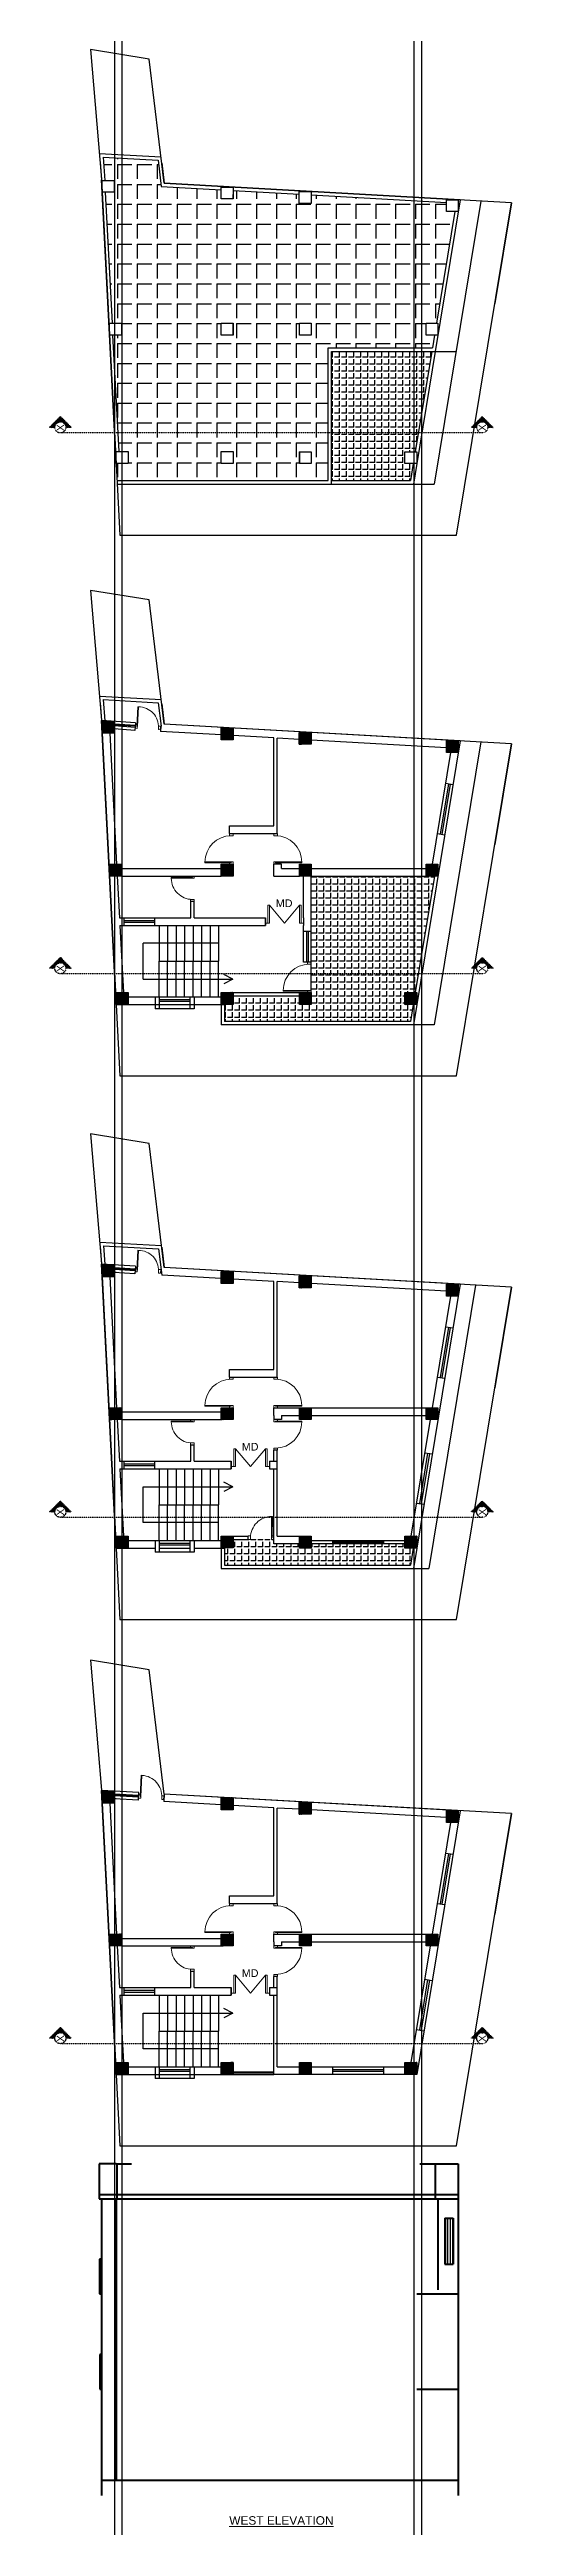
# Model space of a CAD drawing. Header units: inches. Extents: x -14619 to 1971361, y -855114 to -978.
# Drawn here: x 13186 to 13729, y -9434 to -6521 of the extents above; entities that cross this region are included whole.
import ezdxf
from ezdxf.enums import TextEntityAlignment as Align

# ---------------------------------------------------------------- set-up
doc = ezdxf.new("R2010")
doc.units = ezdxf.units.IN
doc.header["$LTSCALE"] = 0.5
doc.header["$MEASUREMENT"] = 0
doc.linetypes.add('CENTERX2', pattern=[4, 2.5, -0.5, 0.5, -0.5])
doc.layers.add('A-Sect-Iden', color=111, linetype='CENTERX2')
for name, color, linetype, lineweight in [('ELEVATION', 85, 'Continuous', 9), ('TEXT', 220, 'Continuous', 9), ('Toilet', 7, 'Continuous', 25), ('wall', 20, 'Continuous', 40), ('win door light', 30, 'Continuous', 18), ('window', 6, 'Continuous', 13)]:
    doc.layers.add(name, color=color, linetype=linetype, lineweight=lineweight)
doc.styles.add('arial', font='arial.ttf')
doc.styles.add('HEADING', font='swissel.ttf')
doc.styles.get("Standard").update_dxf_attribs({"font": 'arial.ttf'})
pattern_1 = [(135, (-5191.71776, -37929.55263), (-0.08838834765, -0.08838834765), [])]
pattern_2 = [(135, (-5191.71776, -37290.47694), (-0.08838834765, -0.08838834765), [])]
pattern_3 = [(135, (-5191.71776, -38548.47748), (-0.08838834765, -0.08838834765), [])]

# ---------------------------------------------------------------- blocks, each defined once
blk = doc.blocks.new('door')
at = {"layer": 'window', "ltscale": 0.002}
for p, q in [((-100562.7, -53980.3), (-100562.7, -53949.5)), ((-100561.8, -53949.5), (-100562.7, -53949.5)), ((-100561.8, -53980.3), (-100561.8, -53949.5)), ((-100561.8, -53980.3), (-100562.7, -53980.3))]:
    blk.add_line(p, q, dxfattribs=at)
for points in [[(-100596.1, -53982.5), (-100593.5, -53982.5), (-100593.5, -53978.2), (-100596.1, -53978.2)], [(-100560.1, -53982.5), (-100562.7, -53982.5), (-100562.7, -53978.2), (-100560.1, -53978.2)]]:
    blk.add_lwpolyline(points, close=True, dxfattribs=at)
blk.add_arc((-100562.7, -53980.4), 30.9, 89.9793, 179.9793, dxfattribs=at)

msp = doc.modelspace()

# ---------------------------------------------------------------- hatches: boundary and pattern name
h = msp.add_hatch()
h.set_pattern_fill('ANSI31', color=256, angle=90)
h.set_pattern_definition(pattern_2)
h.paths.add_polyline_path([(13387.6, -7630.3), (13387.6, -7644.3), (13401.6, -7644.3), (13401.6, -7630.3)])
h.paths.add_polyline_path([(13264.3, -7630.3), (13264.3, -7644.3), (13278.3, -7644.3), (13278.3, -7630.3)])
h.paths.add_polyline_path([(13256.4, -7479.4), (13256.4, -7493.4), (13270.4, -7493.4), (13270.4, -7479.4)])
h.paths.add_polyline_path([(13247.7, -7311.3), (13247.7, -7325.3), (13261.7, -7325.3), (13261.7, -7311.3), (13261.7, -7311.3)])
h.paths.add_polyline_path([(13387.6, -7319.2), (13387.6, -7333.2), (13401.6, -7333.2), (13401.6, -7319.2)])
h.paths.add_polyline_path([(13479.5, -7324.4), (13479.5, -7338.4), (13493.5, -7338.4), (13493.5, -7324.4)])
h.paths.add_polyline_path([(13387.6, -7479.4), (13387.6, -7493.4), (13401.6, -7493.4), (13401.6, -7479.4)])
h.paths.add_polyline_path([(13479.6, -7479.4), (13479.6, -7493.4), (13493.6, -7493.4), (13493.6, -7479.4)])
h.paths.add_polyline_path([(13479.6, -7630.4), (13479.6, -7644.4), (13493.6, -7644.4), (13493.6, -7630.4)])
h.paths.add_polyline_path([(13603.7, -7630.4), (13603.7, -7644.4), (13617.7, -7644.4), (13617.7, -7630.4)])
h.paths.add_polyline_path([(13628.6, -7479.4), (13628.6, -7493.4), (13642.6, -7493.4), (13642.6, -7479.4)])
h = msp.add_hatch()
h.set_pattern_fill('ANSI31', color=256, angle=90)
h.set_pattern_definition(pattern_2)
h.paths.add_polyline_path([(13652.5, -7348.1), (13666.5, -7348.1), (13666.5, -7334.1), (13652.5, -7334.1)])
h = msp.add_hatch()
h.set_pattern_fill('ANSI31', color=256, angle=90)
h.set_pattern_definition(pattern_1)
h.paths.add_polyline_path([(13387.6, -8269.4), (13387.6, -8283.4), (13401.6, -8283.4), (13401.6, -8269.4)])
h.paths.add_polyline_path([(13264.3, -8269.4), (13264.3, -8283.4), (13278.3, -8283.4), (13278.3, -8269.4)])
h.paths.add_polyline_path([(13256.4, -8118.5), (13256.4, -8132.5), (13270.4, -8132.5), (13270.4, -8118.5)])
h.paths.add_polyline_path([(13247.7, -7950.4), (13247.7, -7964.4), (13261.7, -7964.4), (13261.7, -7950.4), (13261.7, -7950.4)])
h.paths.add_polyline_path([(13387.6, -7958.3), (13387.6, -7972.3), (13401.6, -7972.3), (13401.6, -7958.3)])
h.paths.add_polyline_path([(13479.5, -7963.5), (13479.5, -7977.5), (13493.5, -7977.5), (13493.5, -7963.5)])
h.paths.add_polyline_path([(13387.6, -8118.5), (13387.6, -8132.5), (13401.6, -8132.5), (13401.6, -8118.5)])
h.paths.add_polyline_path([(13479.6, -8118.5), (13479.6, -8132.5), (13493.6, -8132.5), (13493.6, -8118.5)])
h.paths.add_polyline_path([(13479.6, -8269.5), (13479.6, -8283.5), (13493.6, -8283.5), (13493.6, -8269.5)])
h.paths.add_polyline_path([(13603.7, -8269.5), (13603.7, -8283.5), (13617.7, -8283.5), (13617.7, -8269.5)])
h.paths.add_polyline_path([(13628.6, -8118.5), (13628.6, -8132.5), (13642.6, -8132.5), (13642.6, -8118.5)])
h = msp.add_hatch()
h.set_pattern_fill('ANSI31', color=256, angle=90)
h.set_pattern_definition(pattern_1)
h.paths.add_polyline_path([(13652.5, -7987.2), (13666.5, -7987.2), (13666.5, -7973.2), (13652.5, -7973.2)])
h = msp.add_hatch()
h.set_pattern_fill('ANSI31', color=256, angle=90)
h.set_pattern_definition(pattern_3)
h.paths.add_polyline_path([(13387.6, -8888.3), (13387.6, -8902.3), (13401.6, -8902.3), (13401.6, -8888.3)])
h.paths.add_polyline_path([(13264.3, -8888.3), (13264.3, -8902.3), (13278.3, -8902.3), (13278.3, -8888.3)])
h.paths.add_polyline_path([(13256.4, -8737.4), (13256.4, -8751.4), (13270.4, -8751.4), (13270.4, -8737.4)])
h.paths.add_polyline_path([(13247.7, -8569.3), (13247.7, -8583.3), (13261.7, -8583.3), (13261.7, -8569.3), (13261.7, -8569.3)])
h.paths.add_polyline_path([(13387.6, -8577.2), (13387.6, -8591.2), (13401.6, -8591.2), (13401.6, -8577.2)])
h.paths.add_polyline_path([(13479.5, -8582.4), (13479.5, -8596.4), (13493.5, -8596.4), (13493.5, -8582.4)])
h.paths.add_polyline_path([(13387.6, -8737.4), (13387.6, -8751.4), (13401.6, -8751.4), (13401.6, -8737.4)])
h.paths.add_polyline_path([(13479.6, -8737.4), (13479.6, -8751.4), (13493.6, -8751.4), (13493.6, -8737.4)])
h.paths.add_polyline_path([(13479.6, -8888.4), (13479.6, -8902.4), (13493.6, -8902.4), (13493.6, -8888.4)])
h.paths.add_polyline_path([(13603.7, -8888.4), (13603.7, -8902.4), (13617.7, -8902.4), (13617.7, -8888.4)])
h.paths.add_polyline_path([(13628.6, -8737.4), (13628.6, -8751.4), (13642.6, -8751.4), (13642.6, -8737.4)])
h = msp.add_hatch()
h.set_pattern_fill('ANSI31', color=256, angle=90)
h.set_pattern_definition(pattern_3)
h.paths.add_polyline_path([(13652.5, -8606.1), (13666.5, -8606.1), (13666.5, -8592.1), (13652.5, -8592.1)])
at = {"layer": 'A-Sect-Iden', "ltscale": 0.5}
h = msp.add_hatch(dxfattribs=at)
h.set_pattern_fill('ANSI37', color=2, scale=4.8, angle=449.9886, style=0)
h.set_pattern_definition([(315.0114023, (7259.07065, 18952.65874), (0.424179628, 0.424348492), []), (45.0114023, (7259.07065, 18952.65874), (-0.424348492, 0.424179628), [])])
h.paths.add_polyline_path([(13192, -6965.8), (13185.8, -6965.8), (13198.5, -6953.1), (13211.2, -6965.8), (13205, -6965.8, 1)])
h = msp.add_hatch(dxfattribs=at)
h.set_pattern_fill('ANSI37', color=2, scale=4.8, angle=449.9886, style=0)
h.set_pattern_definition([(315.0114023, (7755.2792, 18952.65874), (0.424179628, 0.424348492), []), (45.0114023, (7755.2792, 18952.65874), (-0.424348492, 0.424179628), [])])
h.paths.add_polyline_path([(13688.2, -6965.8), (13682, -6965.8), (13694.7, -6953.1), (13707.4, -6965.8), (13701.2, -6965.8, 1)])
h = msp.add_hatch(dxfattribs=at)
h.set_pattern_fill('ANSI37', color=2, scale=4.8, angle=449.9886, style=0)
h.set_pattern_definition([(315.0114023, (7259.07065, 18316.6458), (0.424179628, 0.424348492), []), (45.0114023, (7259.07065, 18316.6458), (-0.424348492, 0.424179628), [])])
h.paths.add_polyline_path([(13192, -7601.8), (13185.8, -7601.8), (13198.5, -7589.1), (13211.2, -7601.8), (13205, -7601.8, 1)])
h = msp.add_hatch(dxfattribs=at)
h.set_pattern_fill('ANSI37', color=2, scale=4.8, angle=449.9886, style=0)
h.set_pattern_definition([(315.0114023, (7755.2792, 18316.6458), (0.424179628, 0.424348492), []), (45.0114023, (7755.2792, 18316.6458), (-0.424348492, 0.424179628), [])])
h.paths.add_polyline_path([(13688.2, -7601.8), (13682, -7601.8), (13694.7, -7589.1), (13707.4, -7601.8), (13701.2, -7601.8, 1)])
h = msp.add_hatch(dxfattribs=at)
h.set_pattern_fill('ANSI37', color=2, scale=4.8, angle=449.9886, style=0)
h.set_pattern_definition([(315.0114023, (7259.07065, 17677.5701), (0.424179628, 0.424348492), []), (45.0114023, (7259.07065, 17677.5701), (-0.424348492, 0.424179628), [])])
h.paths.add_polyline_path([(13192, -8240.9), (13185.8, -8240.9), (13198.5, -8228.2), (13211.2, -8240.9), (13205, -8240.9, 1)])
h = msp.add_hatch(dxfattribs=at)
h.set_pattern_fill('ANSI37', color=2, scale=4.8, angle=449.9886, style=0)
h.set_pattern_definition([(315.0114023, (7755.2792, 17677.5701), (0.424179628, 0.424348492), []), (45.0114023, (7755.2792, 17677.5701), (-0.424348492, 0.424179628), [])])
h.paths.add_polyline_path([(13688.2, -8240.9), (13682, -8240.9), (13694.7, -8228.2), (13707.4, -8240.9), (13701.2, -8240.9, 1)])
h = msp.add_hatch(dxfattribs=at)
h.set_pattern_fill('ANSI37', color=2, scale=4.8, angle=449.9886, style=0)
h.set_pattern_definition([(315.0114023, (7259.07065, 17058.6453), (0.424179628, 0.424348492), []), (45.0114023, (7259.07065, 17058.6453), (-0.424348492, 0.424179628), [])])
h.paths.add_polyline_path([(13192, -8859.8), (13185.8, -8859.8), (13198.5, -8847.1), (13211.2, -8859.8), (13205, -8859.8, 1)])
h = msp.add_hatch(dxfattribs=at)
h.set_pattern_fill('ANSI37', color=2, scale=4.8, angle=449.9886, style=0)
h.set_pattern_definition([(315.0114023, (7755.2792, 17058.6453), (0.424179628, 0.424348492), []), (45.0114023, (7755.2792, 17058.6453), (-0.424348492, 0.424179628), [])])
h.paths.add_polyline_path([(13688.2, -8859.8), (13682, -8859.8), (13694.7, -8847.1), (13707.4, -8859.8), (13701.2, -8859.8, 1)])
at = {"layer": 'Toilet'}
h = msp.add_hatch(dxfattribs=at)
h.set_pattern_fill('ANGLE', color=256, scale=85, angle=270, style=0)
h.set_pattern_definition([(270, (6603.735, -25847.598), (23.375, -4e-15), [17, -6.375]), (360, (6603.735, -25847.598), (6e-15, 23.375), [17, -6.375])])
h.paths.add_polyline_path([(13387.6, -6697.2), (13387.6, -6686.4), (13317.2, -6682.4), (13313.4, -6651.6), (13248.7, -6647.9), (13251, -6675.3), (13261.7, -6675.3), (13261.7, -6689.3), (13251.7, -6689.3), (13259.7, -6843.4), (13270.4, -6843.4), (13270.4, -6857.4), (13260.4, -6857.4), (13267.6, -6994.3), (13278.3, -6994.3), (13278.3, -7008.3), (13264.3, -7008.3), (13264.3, -7008.4), (13265.3, -7028.4), (13513.6, -7028.4), (13513.6, -6872.4), (13636.1, -6872.4), (13638.5, -6857.4), (13628.6, -6857.4), (13628.6, -6843.4), (13640.9, -6843.4), (13662.5, -6712.1), (13652.5, -6712.1), (13652.5, -6701.3), (13493.5, -6692.4), (13493.5, -6702.4), (13479.5, -6702.4), (13479.5, -6701.6), (13479.5, -6691.6), (13401.6, -6687.2), (13401.6, -6697.2)])
h.paths.add_polyline_path([(13387.6, -6994.3), (13401.6, -6994.3), (13401.6, -7008.3), (13387.6, -7008.3)], flags=16)
h.paths.add_polyline_path([(13387.6, -6857.4), (13387.6, -6843.4), (13401.6, -6843.4), (13401.6, -6857.4)], flags=16)
h.paths.add_polyline_path([(13493.6, -6994.4), (13493.6, -7008.4), (13479.6, -7008.4), (13479.6, -6994.4)], flags=16)
h.paths.add_polyline_path([(13479.6, -6857.4), (13479.6, -6843.4), (13493.6, -6843.4), (13493.6, -6857.4)], flags=16)
h = msp.add_hatch(dxfattribs=at)
h.set_pattern_fill('ANGLE', color=256, scale=30, angle=90, style=0)
h.set_pattern_definition([(90, (-6966.003, -38579.696), (-8.25, 5e-16), [6, -2.25]), (180, (-6966.003, -38579.696), (-1e-15, -8.25), [6, -2.25])])
h.paths.add_polyline_path([(13517.6, -7028.4), (13610.3, -7028.4), (13613.6, -7008.4), (13603.7, -7008.4), (13603.7, -6994.4), (13615.9, -6994.4), (13635.4, -6876.4), (13517.6, -6876.4)])
h = msp.add_hatch(dxfattribs=at)
h.set_pattern_fill('ANGLE', color=256, scale=30, angle=90, style=0)
h.set_pattern_definition([(90, (-6077.271, -39215.709), (-8.25, 5e-16), [6, -2.25]), (180, (-6077.271, -39215.709), (-1e-15, -8.25), [6, -2.25])])
h.paths.add_polyline_path([(13391.6, -7664.4), (13610.3, -7664.4), (13613.6, -7644.4), (13603.7, -7644.4), (13603.7, -7630.4), (13615.9, -7630.4), (13638.5, -7493.4), (13493.6, -7493.4), (13493.6, -7594.4), (13493.6, -7630.4), (13493.6, -7630.4), (13493.6, -7644.4), (13479.6, -7644.4), (13479.6, -7634.3), (13401.6, -7634.3), (13401.6, -7644.3), (13391.6, -7644.3)])
h = msp.add_hatch(dxfattribs=at)
h.set_pattern_fill('ANGLE', color=256, scale=30, angle=90, style=0)
h.set_pattern_definition([(90, (-5191.718, -39854.7845), (-8.25, 5e-16), [6, -2.25]), (180, (-5191.718, -39854.7845), (-1e-15, -8.25), [6, -2.25])])
h.paths.add_polyline_path([(13391.6, -8303.5), (13610.3, -8303.5), (13613.6, -8283.5), (13603.7, -8283.5), (13603.7, -8278.5), (13493.6, -8278.5), (13493.6, -8283.5), (13479.6, -8283.5), (13479.6, -8278.5), (13449.6, -8278.5), (13449.6, -8273.4), (13419.6, -8273.4), (13419.6, -8273.4), (13401.6, -8273.4), (13401.6, -8283.4), (13391.6, -8283.4)])

# ---------------------------------------------------------------- linework, layer by layer
for p, q in [((13244.3, -6643.7), (13317, -6647.8)), ((13245.2, -6653.8), (13246.9, -6674.5)), ((13248.7, -6647.9), (13251, -6675.3)), ((13248.7, -6647.9), (13313.4, -6651.6)), ((13313.4, -6651.6), (13317.2, -6682.4)), ((13317.9, -6654.8), (13320.7, -6678.6)), ((13264.3, -7008.4), (13247.7, -6689.3)), ((13259.7, -6843.4), (13251.7, -6689.1)), ((13317.2, -6682.4), (13387.6, -6686.4)), ((13320.7, -6678.6), (13668.8, -6698.3)), ((13401.6, -6687.2), (13479.5, -6691.6)), ((13493.5, -6692.4), (13652.5, -6701.3)), ((13267.6, -6994.3), (13260.4, -6857.4)), ((13513.6, -7028.4), (13513.6, -6872.4)), ((13517.6, -7032.4), (13517.6, -6876.4)), ((13391.6, -7008.3), (13391.6, -7008.4)), ((13613.6, -7008.4), (13610.3, -7028.4)), ((13617.7, -7008.4), (13613.7, -7032.4)), ((13265.5, -7028.4), (13513.6, -7028.4)), ((13265.5, -7032.4), (13517.6, -7032.4)), ((13517.6, -7028.4), (13610.3, -7028.4)), ((13517.6, -7032.4), (13638.1, -7032.4)), ((13244.5, -7281.7), (13317.3, -7285.8)), ((13245.2, -7289.8), (13246.9, -7310.5)), ((13248.9, -7285.9), (13251, -7310.7)), ((13248.9, -7285.9), (13313.7, -7289.6)), ((13313.7, -7289.6), (13317, -7317)), ((13317.9, -7290.8), (13320.7, -7314.7)), ((13316.7, -7317), (13316.3, -7323.4)), ((13316.7, -7317), (13317, -7317)), ((13449.6, -7484.4), (13449.6, -7479.4)), ((13458.6, -7479.4), (13449.6, -7479.4)), ((13458.6, -7484.4), (13458.6, -7479.4)), ((13484.6, -7542.4), (13484.6, -7493.4)), ((13493.6, -7594.4), (13493.6, -7493.4)), ((13484.6, -7542.4), (13484.6, -7542.4)), ((13384.6, -7572.4), (13296.1, -7572.4)), ((13296.1, -7614.4), (13296.1, -7572.4)), ((13484.6, -7551.4), (13484.6, -7551.4)), ((13484.6, -7594.4), (13484.6, -7551.4)), ((13493.6, -7558.4), (13484.6, -7558.4)), ((13488.1, -7558.4), (13488.1, -7594.4)), ((13490.1, -7558.4), (13490.1, -7594.4)), ((13493.6, -7594.4), (13484.6, -7594.4)), ((13493.6, -7630.4), (13493.6, -7594.4)), ((13296.1, -7614.4), (13401.4, -7614.4)), ((13401.4, -7614.4), (13390.9, -7608.9)), ((13401.4, -7614.4), (13390.9, -7619.9)), ((13401.6, -7630.3), (13479.6, -7630.3)), ((13355.9, -7649.4), (13309.9, -7649.4)), ((13387.6, -7644.3), (13387.6, -7668.4)), ((13391.6, -7644.3), (13391.6, -7664.4)), ((13401.6, -7634.3), (13479.6, -7634.3)), ((13613.6, -7644.4), (13610.3, -7664.4)), ((13617.7, -7644.4), (13613.7, -7668.4)), ((13638.1, -7668.4), (13387.6, -7668.4)), ((13610.3, -7664.4), (13391.6, -7664.4)), ((13244.8, -7923.8), (13317.6, -7927.9)), ((13245.2, -7928.9), (13246.9, -7949.6)), ((13249.1, -7928), (13251, -7949.8)), ((13249.1, -7928), (13314, -7931.7)), ((13314, -7931.7), (13317.8, -7962.6)), ((13317.9, -7929.8), (13320.7, -7953.7)), ((13316.7, -7956.1), (13317, -7956.1)), ((13449.6, -8127.5), (13449.6, -8132.5)), ((13458.6, -8132.5), (13449.6, -8132.5)), ((13458.6, -8127.5), (13458.6, -8132.5)), ((13444.6, -8181.5), (13453.6, -8181.5)), ((13453.6, -8168.5), (13449.6, -8168.5)), ((13296.1, -8253.5), (13296.1, -8211.5)), ((13296.1, -8211.5), (13401.4, -8211.5)), ((13401.4, -8211.5), (13390.9, -8205.9)), ((13401.4, -8211.5), (13390.9, -8217)), ((13444.6, -8190.5), (13453.6, -8190.5)), ((13384.6, -8253.5), (13296.1, -8253.5)), ((13401.6, -8269.4), (13419.6, -8269.4)), ((13355.9, -8288.5), (13309.9, -8288.5)), ((13387.6, -8283.4), (13387.6, -8307.5)), ((13391.6, -8283.4), (13391.6, -8303.5)), ((13401.6, -8273.4), (13419.6, -8273.4)), ((13617.7, -8283.5), (13613.7, -8307.5)), ((13387.6, -8307.5), (13632, -8307.5)), ((13391.6, -8303.5), (13610.3, -8303.5)), ((13449.6, -8746.4), (13449.6, -8751.4)), ((13458.6, -8751.4), (13449.6, -8751.4)), ((13458.6, -8746.4), (13458.6, -8751.4)), ((13453.6, -8787.4), (13449.6, -8787.4)), ((13444.6, -8800.4), (13453.6, -8800.4)), ((13444.6, -8809.4), (13453.6, -8809.4)), ((13296.1, -8872.4), (13296.1, -8830.4)), ((13296.1, -8830.4), (13401.4, -8830.4)), ((13401.4, -8830.4), (13390.9, -8824.9)), ((13401.4, -8830.4), (13390.9, -8835.9)), ((13384.6, -8872.4), (13296.1, -8872.4)), ((13355.9, -8907.4), (13309.9, -8907.4))]:
    msp.add_line(p, q)
for p in [(13262.4, -8866.3), (13271.4, -8866.3), (13614.8, -8864.8), (13623.6, -8866.3)]:
    msp.add_xline(p, (0, 1))
at = {"layer": 'A-Sect-Iden', "ltscale": 0.1}
for p, q in [((13694.7, -6972.3), (13198.5, -6972.3)), ((13694.7, -7608.3), (13198.5, -7608.3)), ((13694.7, -8247.4), (13198.5, -8247.4)), ((13694.7, -8866.3), (13198.5, -8866.3))]:
    msp.add_line(p, q, dxfattribs=at)
for points in [[(13192, -6965.8), (13185.8, -6965.8), (13198.5, -6953.1), (13211.2, -6965.8), (13205, -6965.8)], [(13688.2, -6965.8), (13682, -6965.8), (13694.7, -6953.1), (13707.4, -6965.8), (13701.2, -6965.8)], [(13192, -7601.8), (13185.8, -7601.8), (13198.5, -7589.1), (13211.2, -7601.8), (13205, -7601.8)], [(13688.2, -7601.8), (13682, -7601.8), (13694.7, -7589.1), (13707.4, -7601.8), (13701.2, -7601.8)], [(13192, -8240.9), (13185.8, -8240.9), (13198.5, -8228.2), (13211.2, -8240.9), (13205, -8240.9)], [(13688.2, -8240.9), (13682, -8240.9), (13694.7, -8228.2), (13707.4, -8240.9), (13701.2, -8240.9)], [(13192, -8859.8), (13185.8, -8859.8), (13198.5, -8847.1), (13211.2, -8859.8), (13205, -8859.8)], [(13688.2, -8859.8), (13682, -8859.8), (13694.7, -8847.1), (13707.4, -8859.8), (13701.2, -8859.8)]]:
    msp.add_lwpolyline(points, dxfattribs=at)
for centre in [(13198.5, -6965.8), (13694.7, -6965.8), (13198.5, -7601.8), (13694.7, -7601.8), (13198.5, -8240.9), (13694.7, -8240.9), (13198.5, -8859.8), (13694.7, -8859.8)]:
    msp.add_circle(centre, 6.48, dxfattribs=at)
at = {"layer": 'ELEVATION', "color": 146, "ltscale": 0.25, "true_color": 0x105689}
for p, q in [((13442.6, -7548.7), (13442.6, -7527.7)), ((13442.6, -7527.7), (13444.6, -7527.7)), ((13444.6, -7527.7), (13444.6, -7548.7)), ((13444.6, -7527.7), (13462.1, -7548.7)), ((13479.6, -7527.7), (13462.1, -7548.7)), ((13479.6, -7527.7), (13479.6, -7548.7)), ((13479.6, -7527.7), (13481.6, -7527.7)), ((13481.6, -7548.7), (13481.6, -7527.7)), ((13439.6, -7548.7), (13442.6, -7548.7)), ((13444.6, -7548.7), (13442.6, -7548.7)), ((13479.6, -7548.7), (13481.6, -7548.7)), ((13484.6, -7548.7), (13481.6, -7548.7)), ((13402.6, -8187.7), (13402.6, -8166.7)), ((13402.6, -8166.7), (13404.6, -8166.7)), ((13404.6, -8166.7), (13404.6, -8187.7)), ((13404.6, -8166.7), (13422.1, -8187.7)), ((13439.6, -8166.7), (13422.1, -8187.7)), ((13439.6, -8166.7), (13439.6, -8187.7)), ((13439.6, -8166.7), (13441.6, -8166.7)), ((13441.6, -8187.7), (13441.6, -8166.7)), ((13399.6, -8187.7), (13402.6, -8187.7)), ((13404.6, -8187.7), (13402.6, -8187.7)), ((13439.6, -8187.7), (13441.6, -8187.7)), ((13444.6, -8187.7), (13441.6, -8187.7)), ((13402.6, -8806.7), (13402.6, -8785.7)), ((13402.6, -8785.7), (13404.6, -8785.7)), ((13404.6, -8785.7), (13404.6, -8806.7)), ((13404.6, -8785.7), (13422.1, -8806.7)), ((13439.6, -8785.7), (13422.1, -8806.7)), ((13439.6, -8785.7), (13439.6, -8806.7)), ((13439.6, -8785.7), (13441.6, -8785.7)), ((13441.6, -8806.7), (13441.6, -8785.7)), ((13399.6, -8806.7), (13402.6, -8806.7)), ((13404.6, -8806.7), (13402.6, -8806.7)), ((13439.6, -8806.7), (13441.6, -8806.7)), ((13444.6, -8806.7), (13441.6, -8806.7))]:
    msp.add_line(p, q, dxfattribs=at)
at = {"layer": 'Toilet'}
for p, q in [((13264.3, -7008.4), (13246.9, -6674.5)), ((13668.8, -6698.3), (13320.7, -6678.6)), ((13401.6, -6697.2), (13401.6, -6691.8)), ((13668.8, -6698.3), (13639.5, -6876.4)), ((13479.5, -6702.4), (13479.5, -6701.6)), ((13692.9, -6699.6), (13638.1, -7032.4)), ((13662.5, -6712.1), (13640.9, -6843.4)), ((13729.1, -6701.7), (13709.6, -6820.1)), ((13401.6, -6857.4), (13401.6, -6843.4)), ((13513.6, -6872.4), (13636.1, -6872.4)), ((13638.5, -6857.4), (13636.1, -6872.4)), ((13517.6, -6876.4), (13663.8, -6876.4)), ((13635.4, -6876.4), (13615.9, -6994.4)), ((13639.5, -6876.4), (13617.7, -7008.4)), ((13479.6, -6994.3), (13479.6, -7008.4)), ((13286.9, -7313), (13246.9, -7310.5)), ((13264.3, -7644.4), (13246.9, -7310.5)), ((13256.7, -7325.3), (13264.7, -7479.4)), ((13286.7, -7316.5), (13261.7, -7314.8)), ((13286.5, -7317.2), (13261.7, -7315.8)), ((13286.5, -7318.5), (13261.7, -7316.8)), ((13286.3, -7322), (13261.7, -7320.3)), ((13264.3, -7320.5), (13261.7, -7320.3)), ((13264.3, -7320.5), (13261.7, -7320.3)), ((13286.9, -7313), (13286.3, -7322)), ((13387.6, -7327.4), (13316.3, -7323.4)), ((13316.4, -7321.3), (13316.7, -7317.3)), ((13316.4, -7321.3), (13316.7, -7317.3)), ((13668.8, -7334.3), (13320.7, -7314.7)), ((13401.6, -7333.2), (13401.6, -7327.8)), ((13449.6, -7330.9), (13401.6, -7328.2)), ((13449.6, -7434.4), (13449.6, -7330.9)), ((13479.6, -7332.6), (13453.6, -7331.2)), ((13453.6, -7443.4), (13453.6, -7331.2)), ((13479.5, -7338.4), (13479.5, -7337.6)), ((13652.5, -7342.4), (13493.6, -7333.4)), ((13668.8, -7334.3), (13617.7, -7644.4)), ((13692.9, -7335.6), (13638.1, -7668.4)), ((13729.1, -7337.7), (13709.6, -7456.1)), ((13657.4, -7348.1), (13635.8, -7479.4)), ((13654.9, -7384.7), (13645.2, -7443.9)), ((13656.9, -7385.1), (13647.2, -7444.3)), ((13651.5, -7384.2), (13660.4, -7385.6)), ((13397.6, -7434.4), (13449.6, -7434.4)), ((13397.6, -7443.4), (13397.6, -7434.4)), ((13397.6, -7443.4), (13453.6, -7443.4)), ((13641.7, -7443.4), (13650.6, -7444.8)), ((13270.4, -7484.4), (13387.6, -7484.4)), ((13401.6, -7493.4), (13401.6, -7479.4)), ((13449.6, -7493.4), (13449.6, -7484.4)), ((13458.6, -7484.4), (13628.5, -7484.4)), ((13265.4, -7493.4), (13268, -7542.4)), ((13270.4, -7493.4), (13387.6, -7493.4)), ((13449.6, -7493.4), (13479.6, -7493.4)), ((13493.6, -7493.4), (13628.6, -7493.4)), ((13638.5, -7493.4), (13615.9, -7630.4)), ((13268, -7542.4), (13352, -7542.4)), ((13273.5, -7551.4), (13273.5, -7542.4)), ((13309.5, -7551.4), (13309.5, -7542.4)), ((13352, -7542.4), (13352, -7523.4)), ((13356, -7523.4), (13352, -7523.4)), ((13356, -7523.4), (13352, -7523.4)), ((13356, -7542.4), (13356, -7523.4)), ((13356, -7542.4), (13439.6, -7542.4)), ((13439.6, -7551.4), (13439.6, -7542.4)), ((13439.6, -7542.4), (13439.6, -7551.4)), ((13484.6, -7542.4), (13484.6, -7551.4)), ((13484.6, -7542.4), (13484.6, -7551.4)), ((13268.5, -7551.4), (13272.6, -7630.3)), ((13268.5, -7551.4), (13439.6, -7551.4)), ((13309.5, -7545.9), (13273.5, -7545.9)), ((13309.5, -7547.9), (13273.5, -7547.9)), ((13314.6, -7551.4), (13314.6, -7593.4)), ((13314.6, -7551.4), (13314.6, -7593.4)), ((13324.6, -7551.4), (13324.6, -7593.4)), ((13324.6, -7551.4), (13324.6, -7593.4)), ((13334.6, -7551.4), (13334.6, -7593.4)), ((13334.6, -7551.4), (13334.6, -7593.4)), ((13344.6, -7551.4), (13344.6, -7593.4)), ((13344.6, -7551.4), (13344.6, -7593.4)), ((13354.6, -7551.4), (13354.6, -7593.4)), ((13354.6, -7551.4), (13354.6, -7593.4)), ((13364.6, -7551.4), (13364.6, -7593.4)), ((13364.6, -7551.4), (13364.6, -7593.4)), ((13374.6, -7551.4), (13374.6, -7593.4)), ((13374.6, -7551.4), (13374.6, -7593.4)), ((13384.6, -7551.4), (13384.6, -7593.4)), ((13384.6, -7551.4), (13384.6, -7593.4)), ((13314.6, -7635.4), (13314.6, -7593.4)), ((13314.6, -7593.4), (13384.6, -7593.4)), ((13314.6, -7635.4), (13314.6, -7593.4)), ((13324.6, -7635.4), (13324.6, -7593.4)), ((13324.6, -7635.4), (13324.6, -7593.4)), ((13334.6, -7635.4), (13334.6, -7593.4)), ((13334.6, -7635.4), (13334.6, -7593.4)), ((13344.6, -7635.4), (13344.6, -7593.4)), ((13344.6, -7635.4), (13344.6, -7593.4)), ((13354.6, -7635.4), (13354.6, -7593.4)), ((13354.6, -7635.4), (13354.6, -7593.4)), ((13364.6, -7635.4), (13364.6, -7593.4)), ((13364.6, -7635.4), (13364.6, -7593.4)), ((13374.6, -7635.4), (13374.6, -7593.4)), ((13374.6, -7635.4), (13374.6, -7593.4)), ((13384.6, -7635.4), (13384.6, -7593.4)), ((13384.6, -7635.4), (13384.6, -7593.4)), ((13479.6, -7630.3), (13479.6, -7644.4)), ((13264.3, -7644.4), (13391.6, -7644.4)), ((13278.3, -7635.4), (13387.6, -7635.4)), ((13278.3, -7635.4), (13387.6, -7635.4)), ((13309.9, -7635.4), (13309.9, -7649.4)), ((13314.9, -7635.4), (13314.9, -7644.4)), ((13314.9, -7635.4), (13314.9, -7649.4)), ((13350.9, -7638.9), (13314.9, -7638.9)), ((13350.9, -7638.9), (13314.9, -7638.9)), ((13350.9, -7640.9), (13314.9, -7640.9)), ((13350.9, -7640.9), (13314.9, -7640.9)), ((13314.9, -7644.4), (13350.9, -7644.4)), ((13350.9, -7635.4), (13350.9, -7644.4)), ((13350.9, -7635.4), (13350.9, -7649.4)), ((13355.9, -7635.4), (13355.9, -7649.4)), ((13286.9, -7952), (13246.9, -7949.6)), ((13264.3, -8283.5), (13246.9, -7949.6)), ((13256.7, -7964.4), (13264.7, -8118.5)), ((13286.7, -7955.5), (13261.7, -7953.9)), ((13286.5, -7956.3), (13261.7, -7954.9)), ((13286.5, -7957.5), (13261.7, -7955.9)), ((13286.3, -7961), (13261.7, -7959.4)), ((13264.3, -7959.6), (13261.7, -7959.4)), ((13264.3, -7959.6), (13261.7, -7959.4)), ((13286.9, -7952), (13286.3, -7961)), ((13387.6, -7966.5), (13317.8, -7962.6)), ((13668.8, -7973.3), (13320.7, -7953.7)), ((13401.6, -7972.3), (13401.6, -7966.9)), ((13449.6, -7970), (13401.6, -7967.3)), ((13449.6, -8073.5), (13449.6, -7970)), ((13479.6, -7971.7), (13453.6, -7970.2)), ((13453.6, -8082.5), (13453.6, -7970.2)), ((13479.5, -7977.5), (13479.5, -7976.7)), ((13652.5, -7981.4), (13493.6, -7972.5)), ((13668.8, -7973.3), (13617.7, -8283.5)), ((13686.9, -7974.4), (13632, -8307.5)), ((13729.1, -7976.7), (13709.6, -8095.1)), ((13657.4, -7987.2), (13635.8, -8118.5)), ((13654.9, -8023.8), (13645.2, -8083)), ((13656.9, -8024.1), (13647.2, -8083.3)), ((13651.5, -8023.2), (13660.4, -8024.7)), ((13397.6, -8073.5), (13449.6, -8073.5)), ((13397.6, -8082.5), (13397.6, -8073.5)), ((13397.6, -8082.5), (13453.6, -8082.5)), ((13641.7, -8082.4), (13650.6, -8083.9)), ((13270.4, -8123.5), (13387.6, -8123.5)), ((13401.6, -8132.5), (13401.6, -8118.5)), ((13449.6, -8118.5), (13628.5, -8118.5)), ((13449.6, -8127.5), (13449.6, -8118.5)), ((13265.4, -8132.5), (13268, -8181.5)), ((13270.4, -8132.5), (13387.6, -8132.5)), ((13458.6, -8127.5), (13479.6, -8127.5)), ((13493.6, -8127.5), (13628.6, -8127.5)), ((13633.5, -8132.5), (13610.9, -8269.5)), ((13268, -8181.5), (13352, -8181.5)), ((13273.5, -8190.5), (13273.5, -8181.5)), ((13309.5, -8190.5), (13309.5, -8181.5)), ((13352, -8181.5), (13352, -8162.5)), ((13356, -8162.5), (13352, -8162.5)), ((13356, -8162.5), (13352, -8162.5)), ((13356, -8181.5), (13356, -8162.5)), ((13356, -8181.5), (13399.6, -8181.5)), ((13399.6, -8190.5), (13399.6, -8181.5)), ((13399.6, -8181.5), (13399.6, -8190.5)), ((13444.6, -8181.5), (13444.6, -8190.5)), ((13444.6, -8181.5), (13444.6, -8190.5)), ((13449.6, -8181.5), (13449.6, -8168.5)), ((13453.6, -8269.5), (13453.6, -8168.5)), ((13630.5, -8171.9), (13620.8, -8231.1)), ((13632.5, -8172.3), (13622.7, -8231.5)), ((13627.1, -8171.4), (13635.9, -8172.8)), ((13268.5, -8190.5), (13272.6, -8269.4)), ((13268.5, -8190.5), (13399.6, -8190.5)), ((13309.5, -8185), (13273.5, -8185)), ((13309.5, -8187), (13273.5, -8187)), ((13314.6, -8190.5), (13314.6, -8232.5)), ((13314.6, -8190.5), (13314.6, -8232.5)), ((13324.6, -8190.5), (13324.6, -8232.5)), ((13324.6, -8190.5), (13324.6, -8232.5)), ((13334.6, -8190.5), (13334.6, -8232.5)), ((13334.6, -8190.5), (13334.6, -8232.5)), ((13344.6, -8190.5), (13344.6, -8232.5)), ((13344.6, -8190.5), (13344.6, -8232.5)), ((13354.6, -8190.5), (13354.6, -8232.5)), ((13354.6, -8190.5), (13354.6, -8232.5)), ((13364.6, -8190.5), (13364.6, -8232.5)), ((13364.6, -8190.5), (13364.6, -8232.5)), ((13374.6, -8190.5), (13374.6, -8232.5)), ((13374.6, -8190.5), (13374.6, -8232.5)), ((13384.6, -8190.5), (13384.6, -8232.5)), ((13384.6, -8190.5), (13384.6, -8232.5)), ((13449.6, -8278.5), (13449.6, -8190.5)), ((13314.6, -8274.5), (13314.6, -8232.5)), ((13314.6, -8232.5), (13384.6, -8232.5)), ((13314.6, -8274.5), (13314.6, -8232.5)), ((13324.6, -8274.5), (13324.6, -8232.5)), ((13324.6, -8274.5), (13324.6, -8232.5)), ((13334.6, -8274.5), (13334.6, -8232.5)), ((13334.6, -8274.5), (13334.6, -8232.5)), ((13344.6, -8274.5), (13344.6, -8232.5)), ((13344.6, -8274.5), (13344.6, -8232.5)), ((13354.6, -8274.5), (13354.6, -8232.5)), ((13354.6, -8274.5), (13354.6, -8232.5)), ((13364.6, -8274.5), (13364.6, -8232.5)), ((13364.6, -8274.5), (13364.6, -8232.5)), ((13374.6, -8274.5), (13374.6, -8232.5)), ((13374.6, -8274.5), (13374.6, -8232.5)), ((13384.6, -8274.5), (13384.6, -8232.5)), ((13384.6, -8274.5), (13384.6, -8232.5)), ((13617.3, -8230.6), (13626.2, -8232)), ((13419.6, -8273.4), (13419.6, -8269.4)), ((13419.6, -8273.4), (13419.6, -8269.4)), ((13453.6, -8269.5), (13479.6, -8269.5)), ((13479.6, -8269.4), (13479.6, -8283.5)), ((13264.3, -8283.5), (13309.9, -8283.5)), ((13278.3, -8274.5), (13387.6, -8274.5)), ((13278.3, -8274.5), (13387.6, -8274.5)), ((13309.9, -8274.5), (13309.9, -8288.5)), ((13314.9, -8274.5), (13314.9, -8283.5)), ((13314.9, -8274.5), (13314.9, -8288.5)), ((13350.9, -8278), (13314.9, -8278)), ((13350.9, -8278), (13314.9, -8278)), ((13350.9, -8280), (13314.9, -8280)), ((13350.9, -8280), (13314.9, -8280)), ((13314.9, -8283.5), (13350.9, -8283.5)), ((13350.9, -8274.5), (13350.9, -8283.5)), ((13350.9, -8274.5), (13350.9, -8288.5)), ((13355.9, -8274.5), (13355.9, -8288.5)), ((13355.9, -8283.5), (13391.6, -8283.5)), ((13603.7, -8278.5), (13449.6, -8278.5)), ((13493.6, -8274.5), (13603.7, -8274.5)), ((13518.6, -8274.5), (13518.6, -8278.5)), ((13578.6, -8275.9), (13518.6, -8275.9)), ((13578.6, -8276.9), (13518.6, -8276.9)), ((13578.6, -8274.5), (13578.6, -8278.5)), ((13613.6, -8283.5), (13610.3, -8303.5)), ((13264.3, -8902.4), (13246.9, -8568.5)), ((13256.7, -8583.3), (13264.7, -8737.4)), ((13290.6, -8574.5), (13261.7, -8572.8)), ((13290.5, -8575.5), (13261.7, -8573.8)), ((13290.5, -8576.5), (13261.7, -8574.8)), ((13290.3, -8580), (13261.7, -8578.3)), ((13290.3, -8580), (13261.7, -8578.3)), ((13264.3, -8578.5), (13261.7, -8578.3)), ((13264.3, -8578.5), (13261.7, -8578.3)), ((13320.7, -8572.7), (13320.2, -8581.6)), ((13387.6, -8585.4), (13320.2, -8581.6)), ((13320.4, -8579.3), (13320.6, -8575.3)), ((13320.4, -8579.3), (13320.6, -8575.3)), ((13668.8, -8592.3), (13320.7, -8572.7)), ((13401.6, -8591.2), (13401.6, -8585.8)), ((13449.6, -8588.9), (13401.6, -8586.2)), ((13449.6, -8692.4), (13449.6, -8588.9)), ((13479.6, -8590.6), (13453.6, -8589.2)), ((13453.6, -8701.4), (13453.6, -8589.2)), ((13652.5, -8600.4), (13493.6, -8591.4)), ((13479.5, -8596.4), (13479.5, -8595.6)), ((13668.8, -8592.3), (13617.7, -8902.4)), ((13657.4, -8606.1), (13635.8, -8737.4)), ((13729.1, -8595.7), (13709.6, -8714.1)), ((13654.9, -8642.7), (13645.2, -8701.9)), ((13656.9, -8643.1), (13647.2, -8702.3)), ((13651.5, -8642.2), (13660.4, -8643.6)), ((13397.6, -8692.4), (13449.6, -8692.4)), ((13397.6, -8701.4), (13397.6, -8692.4)), ((13397.6, -8701.4), (13453.6, -8701.4)), ((13641.7, -8701.4), (13650.6, -8702.8)), ((13265.4, -8751.4), (13268, -8800.4)), ((13270.4, -8742.4), (13387.6, -8742.4)), ((13270.4, -8751.4), (13387.6, -8751.4)), ((13401.6, -8751.4), (13401.6, -8737.4)), ((13449.6, -8737.4), (13628.5, -8737.4)), ((13449.6, -8746.4), (13449.6, -8737.4)), ((13458.6, -8746.4), (13479.6, -8746.4)), ((13493.6, -8746.4), (13628.6, -8746.4)), ((13633.5, -8751.4), (13610.9, -8888.4)), ((13352, -8800.4), (13352, -8781.4)), ((13356, -8781.4), (13352, -8781.4)), ((13356, -8781.4), (13352, -8781.4)), ((13356, -8800.4), (13356, -8781.4)), ((13449.6, -8800.4), (13449.6, -8787.4)), ((13453.6, -8893.4), (13453.6, -8787.4)), ((13630.5, -8790.9), (13620.8, -8850.1)), ((13632.5, -8791.2), (13622.7, -8850.4)), ((13627.1, -8790.3), (13635.9, -8791.8)), ((13268, -8800.4), (13352, -8800.4)), ((13268.5, -8809.4), (13272.6, -8888.3)), ((13268.5, -8809.4), (13399.6, -8809.4)), ((13273.5, -8809.4), (13273.5, -8800.4)), ((13309.5, -8803.9), (13273.5, -8803.9)), ((13309.5, -8805.9), (13273.5, -8805.9)), ((13309.5, -8809.4), (13309.5, -8800.4)), ((13314.6, -8809.4), (13314.6, -8851.4)), ((13314.6, -8809.4), (13314.6, -8851.4)), ((13324.6, -8809.4), (13324.6, -8851.4)), ((13324.6, -8809.4), (13324.6, -8851.4)), ((13334.6, -8809.4), (13334.6, -8851.4)), ((13334.6, -8809.4), (13334.6, -8851.4)), ((13344.6, -8809.4), (13344.6, -8851.4)), ((13344.6, -8809.4), (13344.6, -8851.4)), ((13354.6, -8809.4), (13354.6, -8851.4)), ((13354.6, -8809.4), (13354.6, -8851.4)), ((13356, -8800.4), (13399.6, -8800.4)), ((13364.6, -8809.4), (13364.6, -8851.4)), ((13364.6, -8809.4), (13364.6, -8851.4)), ((13374.6, -8809.4), (13374.6, -8851.4)), ((13374.6, -8809.4), (13374.6, -8851.4)), ((13384.6, -8809.4), (13384.6, -8851.4)), ((13384.6, -8809.4), (13384.6, -8851.4)), ((13399.6, -8809.4), (13399.6, -8800.4)), ((13399.6, -8800.4), (13399.6, -8809.4)), ((13444.6, -8800.4), (13444.6, -8809.4)), ((13444.6, -8800.4), (13444.6, -8809.4)), ((13449.6, -8902.4), (13449.6, -8809.4)), ((13314.6, -8893.4), (13314.6, -8851.4)), ((13314.6, -8851.4), (13384.6, -8851.4)), ((13314.6, -8893.4), (13314.6, -8851.4)), ((13324.6, -8893.4), (13324.6, -8851.4)), ((13324.6, -8893.4), (13324.6, -8851.4)), ((13334.6, -8893.4), (13334.6, -8851.4)), ((13334.6, -8893.4), (13334.6, -8851.4)), ((13344.6, -8893.4), (13344.6, -8851.4)), ((13344.6, -8893.4), (13344.6, -8851.4)), ((13354.6, -8893.4), (13354.6, -8851.4)), ((13354.6, -8893.4), (13354.6, -8851.4)), ((13364.6, -8893.4), (13364.6, -8851.4)), ((13364.6, -8893.4), (13364.6, -8851.4)), ((13374.6, -8893.4), (13374.6, -8851.4)), ((13374.6, -8893.4), (13374.6, -8851.4)), ((13384.6, -8893.4), (13384.6, -8851.4)), ((13384.6, -8893.4), (13384.6, -8851.4)), ((13617.3, -8849.5), (13626.2, -8851)), ((13264.3, -8902.4), (13449.6, -8902.4)), ((13278.3, -8893.4), (13387.6, -8893.4)), ((13278.3, -8893.4), (13387.6, -8893.4)), ((13309.9, -8893.4), (13309.9, -8907.4)), ((13314.9, -8893.4), (13314.9, -8902.4)), ((13314.9, -8893.4), (13314.9, -8907.4)), ((13350.9, -8896.9), (13314.9, -8896.9)), ((13350.9, -8896.9), (13314.9, -8896.9)), ((13350.9, -8898.9), (13314.9, -8898.9)), ((13350.9, -8898.9), (13314.9, -8898.9)), ((13314.9, -8902.4), (13350.9, -8902.4)), ((13350.9, -8893.4), (13350.9, -8902.4)), ((13350.9, -8893.4), (13350.9, -8907.4)), ((13355.9, -8893.4), (13355.9, -8907.4)), ((13401.6, -8899.4), (13449.6, -8899.4)), ((13401.6, -8900.4), (13449.6, -8900.4)), ((13603.7, -8902.4), (13449.6, -8902.4)), ((13453.6, -8893.4), (13479.6, -8893.4)), ((13479.6, -8888.3), (13479.6, -8902.4)), ((13493.6, -8893.4), (13603.7, -8893.4)), ((13518.6, -8893.4), (13518.6, -8902.4)), ((13578.6, -8896.9), (13518.6, -8896.9)), ((13578.6, -8898.9), (13518.6, -8898.9)), ((13578.6, -8893.4), (13578.6, -8902.4))]:
    msp.add_line(p, q, dxfattribs=at)
for points in [[(13320.7, -6678.6), (13303.1, -6532.7), (13234, -6521.5), (13246.9, -6673.9), (13268.6, -7092.4), (13664.6, -7092.4), (13729.1, -6701.7)], [(13247.7, -6689.3), (13247.7, -6675.3), (13261.7, -6675.3), (13261.7, -6689.3)], [(13387.6, -6697.2), (13387.6, -6683.2), (13401.6, -6683.2), (13401.6, -6697.2)], [(13479.5, -6702.4), (13479.5, -6688.4), (13493.5, -6688.4), (13493.5, -6702.4)], [(13652.5, -6712.1), (13652.5, -6698.1), (13666.5, -6698.1), (13666.5, -6712.1)], [(13256.4, -6857.4), (13256.4, -6843.4), (13270.4, -6843.4), (13270.4, -6857.4)], [(13387.6, -6857.4), (13387.6, -6843.4), (13401.6, -6843.4), (13401.6, -6857.4)], [(13479.6, -6857.4), (13479.6, -6843.4), (13493.6, -6843.4), (13493.6, -6857.4)], [(13628.6, -6857.4), (13628.6, -6843.4), (13642.6, -6843.4), (13642.6, -6857.4)], [(13264.3, -7008.3), (13264.3, -6994.3), (13278.3, -6994.3), (13278.3, -7008.3)], [(13387.6, -7008.3), (13387.6, -6994.3), (13401.6, -6994.3), (13401.6, -7008.3)], [(13479.6, -7008.4), (13479.6, -6994.4), (13493.6, -6994.4), (13493.6, -7008.4)], [(13603.7, -7008.4), (13603.7, -6994.4), (13617.7, -6994.4), (13617.7, -7008.4)], [(13320.7, -7314.7), (13303.1, -7168.7), (13234, -7157.5), (13246.9, -7310), (13268.6, -7728.4), (13664.6, -7728.4), (13729.1, -7337.7)], [(13247.7, -7325.3), (13247.7, -7311.3), (13261.7, -7311.3), (13261.7, -7325.3)], [(13387.6, -7333.2), (13387.6, -7319.2), (13401.6, -7319.2), (13401.6, -7333.2)], [(13479.5, -7338.4), (13479.5, -7324.4), (13493.5, -7324.4), (13493.5, -7338.4)], [(13652.5, -7348.1), (13652.5, -7334.1), (13666.5, -7334.1), (13666.5, -7348.1)], [(13256.4, -7493.4), (13256.4, -7479.4), (13270.4, -7479.4), (13270.4, -7493.4)], [(13387.6, -7493.4), (13387.6, -7479.4), (13401.6, -7479.4), (13401.6, -7493.4)], [(13479.6, -7493.4), (13479.6, -7479.4), (13493.6, -7479.4), (13493.6, -7493.4)], [(13628.6, -7493.4), (13628.6, -7479.4), (13642.6, -7479.4), (13642.6, -7493.4)], [(13264.3, -7644.3), (13264.3, -7630.3), (13278.3, -7630.3), (13278.3, -7644.3)], [(13387.6, -7644.3), (13387.6, -7630.3), (13401.6, -7630.3), (13401.6, -7644.3)], [(13479.6, -7644.4), (13479.6, -7630.4), (13493.6, -7630.4), (13493.6, -7644.4)], [(13603.7, -7644.4), (13603.7, -7630.4), (13617.7, -7630.4), (13617.7, -7644.4)], [(13320.7, -7953.7), (13303.1, -7807.8), (13234, -7796.6), (13246.9, -7949), (13268.6, -8367.5), (13664.6, -8367.5), (13729.1, -7976.7)], [(13247.7, -7964.4), (13247.7, -7950.4), (13261.7, -7950.4), (13261.7, -7964.4)], [(13387.6, -7972.3), (13387.6, -7958.3), (13401.6, -7958.3), (13401.6, -7972.3)], [(13479.5, -7977.5), (13479.5, -7963.5), (13493.5, -7963.5), (13493.5, -7977.5)], [(13652.5, -7987.2), (13652.5, -7973.2), (13666.5, -7973.2), (13666.5, -7987.2)], [(13256.4, -8132.5), (13256.4, -8118.5), (13270.4, -8118.5), (13270.4, -8132.5)], [(13387.6, -8132.5), (13387.6, -8118.5), (13401.6, -8118.5), (13401.6, -8132.5)], [(13479.6, -8132.5), (13479.6, -8118.5), (13493.6, -8118.5), (13493.6, -8132.5)], [(13628.6, -8132.5), (13628.6, -8118.5), (13642.6, -8118.5), (13642.6, -8132.5)], [(13264.3, -8283.4), (13264.3, -8269.4), (13278.3, -8269.4), (13278.3, -8283.4)], [(13387.6, -8283.4), (13387.6, -8269.4), (13401.6, -8269.4), (13401.6, -8283.4)], [(13479.6, -8283.5), (13479.6, -8269.5), (13493.6, -8269.5), (13493.6, -8283.5)], [(13603.7, -8283.5), (13603.7, -8269.5), (13617.7, -8269.5), (13617.7, -8283.5)], [(13320.7, -8572.7), (13303.1, -8426.7), (13234, -8415.5), (13246.9, -8568), (13268.6, -8986.4), (13664.6, -8986.4), (13729.1, -8595.7)], [(13247.7, -8583.3), (13247.7, -8569.3), (13261.7, -8569.3), (13261.7, -8583.3)], [(13387.6, -8591.2), (13387.6, -8577.2), (13401.6, -8577.2), (13401.6, -8591.2)], [(13479.5, -8596.4), (13479.5, -8582.4), (13493.5, -8582.4), (13493.5, -8596.4)], [(13652.5, -8606.1), (13652.5, -8592.1), (13666.5, -8592.1), (13666.5, -8606.1)], [(13256.4, -8751.4), (13256.4, -8737.4), (13270.4, -8737.4), (13270.4, -8751.4)], [(13387.6, -8751.4), (13387.6, -8737.4), (13401.6, -8737.4), (13401.6, -8751.4)], [(13479.6, -8751.4), (13479.6, -8737.4), (13493.6, -8737.4), (13493.6, -8751.4)], [(13628.6, -8751.4), (13628.6, -8737.4), (13642.6, -8737.4), (13642.6, -8751.4)], [(13264.3, -8902.3), (13264.3, -8888.3), (13278.3, -8888.3), (13278.3, -8902.3)], [(13387.6, -8902.3), (13387.6, -8888.3), (13401.6, -8888.3), (13401.6, -8902.3)], [(13479.6, -8902.4), (13479.6, -8888.4), (13493.6, -8888.4), (13493.6, -8902.4)], [(13603.7, -8902.4), (13603.7, -8888.4), (13617.7, -8888.4), (13617.7, -8902.4)]]:
    msp.add_lwpolyline(points, close=True, dxfattribs=at)
for points in [[(13668.8, -6698.3), (13320.7, -6678.6)], [(13286.9, -7313), (13246.9, -7310.5), (13264.3, -7644.4)], [(13668.8, -7334.3), (13320.7, -7314.7)], [(13286.9, -7952), (13246.9, -7949.6), (13264.3, -8283.5)], [(13668.8, -7973.3), (13320.7, -7953.7)], [(13290.3, -8580), (13290.8, -8571), (13246.9, -8568.5), (13264.3, -8902.4)], [(13668.8, -8592.3), (13320.7, -8572.7)]]:
    msp.add_lwpolyline(points, dxfattribs=at)
at = {"layer": 'wall'}
for p, q in [((13246.9, -9007.6), (13244.3, -9007.6)), ((13244.3, -9007.6), (13244.3, -9048.6)), ((13264.3, -9007.6), (13246.9, -9007.6)), ((13264.3, -9007.6), (13282.3, -9007.6)), ((13265.5, -9048.6), (13265.5, -9007.6)), ((13621.5, -9007.6), (13666.5, -9007.6)), ((13639.5, -9007.6), (13639.5, -9048.6)), ((13666.5, -9007.6), (13666.5, -9397.6)), ((13244.3, -9043.6), (13666.5, -9043.6)), ((13244.3, -9048.6), (13264.3, -9048.6)), ((13246.9, -9048.6), (13246.9, -9397.6)), ((13264.3, -9048.6), (13264.3, -9379.6)), ((13264.3, -9048.6), (13666.5, -9048.6)), ((13642.6, -9048.6), (13642.6, -9155.6)), ((13650.6, -9071.6), (13650.6, -9125.6)), ((13650.6, -9071.6), (13650.6, -9125.6)), ((13650.6, -9071.6), (13660.4, -9071.6)), ((13660.4, -9071.6), (13660.4, -9125.6)), ((13660.4, -9071.6), (13660.4, -9125.6)), ((13246.9, -9119.6), (13244.5, -9119.6)), ((13244.5, -9119.6), (13244.5, -9160.6)), ((13650.6, -9125.6), (13660.4, -9125.6)), ((13244.5, -9160.6), (13246.9, -9160.6)), ((13617.7, -9160.6), (13666.5, -9160.6)), ((13246.9, -9231.6), (13244.8, -9231.6)), ((13244.8, -9231.6), (13244.8, -9272.6)), ((13244.8, -9272.6), (13246.9, -9272.6)), ((13617.7, -9272.6), (13666.5, -9272.6)), ((13246.9, -9379.6), (13666.5, -9379.6))]:
    msp.add_line(p, q, dxfattribs=at)
at = {"layer": 'win door light'}
for p, q in [((13653.6, -9072.1), (13653.6, -9125.1)), ((13654.1, -9072.1), (13654.1, -9125.1)), ((13656.9, -9072.1), (13656.9, -9125.1)), ((13657.4, -9072.1), (13657.4, -9125.1))]:
    msp.add_line(p, q, dxfattribs=at)
for points in [[(13650.6, -9071.6), (13660.4, -9071.6), (13660.4, -9125.6), (13650.6, -9125.6)], [(13651.1, -9072.1), (13659.9, -9072.1), (13659.9, -9125.1), (13651.1, -9125.1)]]:
    msp.add_lwpolyline(points, close=True, dxfattribs=at)
at = {"layer": 'window', "ltscale": 0.002}
for p, q in [((13288.3, -7317.6), (13289.6, -7294.3)), ((13289.2, -7317.6), (13290.5, -7294.4)), ((13289.6, -7294.3), (13290.5, -7294.4)), ((13288.3, -7317.6), (13289.2, -7317.6)), ((13353.8, -7495.1), (13329, -7495.1)), ((13329, -7495.1), (13329, -7495.9)), ((13353.8, -7496), (13329, -7495.9)), ((13353.8, -7495.1), (13353.8, -7496)), ((13288.3, -7956.6), (13289.6, -7933.4)), ((13289.2, -7956.7), (13290.5, -7933.5)), ((13289.6, -7933.4), (13290.5, -7933.5)), ((13288.3, -7956.6), (13289.2, -7956.7)), ((13353.8, -8134.2), (13329, -8134.2)), ((13329, -8134.2), (13329, -8135)), ((13353.8, -8135), (13329, -8135)), ((13353.8, -8134.2), (13353.8, -8135)), ((13447, -8271.3), (13447, -8246.4)), ((13447.9, -8246.4), (13447, -8246.4)), ((13447.8, -8271.3), (13447, -8271.3)), ((13447.8, -8271.3), (13447.9, -8246.4)), ((13292.3, -8575.6), (13293.6, -8550.7)), ((13293.1, -8575.6), (13294.5, -8550.8)), ((13293.6, -8550.7), (13294.5, -8550.8)), ((13292.3, -8575.6), (13293.1, -8575.6)), ((13353.8, -8753.1), (13329, -8753.1)), ((13329, -8753.1), (13329, -8753.9)), ((13353.8, -8754), (13329, -8753.9)), ((13353.8, -8753.1), (13353.8, -8754))]:
    msp.add_line(p, q, dxfattribs=at)
for points in [[(13286.5, -7319.6), (13289, -7319.7), (13289.3, -7315.5), (13286.7, -7315.3)], [(13316.4, -7321.3), (13313.9, -7321.1), (13314.1, -7316.9), (13316.7, -7317)], [(13356, -7493.4), (13356, -7496), (13351.7, -7496), (13351.7, -7493.4)], [(13356, -7523.4), (13356, -7520.8), (13351.7, -7520.8), (13351.7, -7523.4)], [(13286.5, -7958.7), (13289, -7958.8), (13289.3, -7954.5), (13286.7, -7954.4)], [(13316.4, -7960.4), (13313.9, -7960.2), (13314.1, -7955.9), (13316.7, -7956.1)], [(13356, -8132.5), (13356, -8135), (13351.7, -8135), (13351.7, -8132.5)], [(13356, -8162.5), (13356, -8159.9), (13351.7, -8159.9), (13351.7, -8162.5)], [(13419.6, -8273.4), (13422.1, -8273.4), (13422.1, -8269.1), (13419.6, -8269.1)], [(13449.6, -8273.4), (13447, -8273.4), (13447, -8269.1), (13449.6, -8269.1)], [(13290.4, -8577.6), (13293, -8577.7), (13293.2, -8573.5), (13290.7, -8573.3)], [(13320.4, -8579.3), (13317.8, -8579.1), (13318, -8574.9), (13320.6, -8575)], [(13356, -8751.4), (13356, -8754), (13351.7, -8754), (13351.7, -8751.4)], [(13356, -8781.4), (13356, -8778.8), (13351.7, -8778.8), (13351.7, -8781.4)]]:
    msp.add_lwpolyline(points, close=True, dxfattribs=at)
for centre, radius, start, end in [((13290.5, -7317.9), 23.5, 357.296, 90.1063), ((13353.8, -7496), 24.8, 179.8865, 270.0622), ((13290.5, -7957), 23.5, 357.296, 90.1063), ((13353.8, -8135.1), 24.8, 179.8865, 270.0622), ((13447, -8271.2), 24.8, 89.8865, 180.0622), ((13293.1, -8575.6), 24.8, 356.7123, 86.8881), ((13353.8, -8754), 24.8, 179.8865, 270.0622)]:
    msp.add_arc(centre, radius, start, end, dxfattribs=at)

# ---------------------------------------------------------------- block references
at = {"xscale": -1}
for p, rotation in [((-40580.9, -108039.5), 90), ((-40488.9, -108190.5), 90), ((-40580.9, -108678.6), 90), ((67432, 92427.6), 270), ((-40580.9, -109297.5), 90), ((67432, 91808.7), 270)]:
    msp.add_blockref('door', p, dxfattribs=dict(at, rotation=rotation))
at = {"rotation": 270}
for p in [(67432, -108039.5), (67432, -108678.6), (67432, -109297.5)]:
    msp.add_blockref('door', p, dxfattribs=at)

# ---------------------------------------------------------------- texts
for p in [(13461.7, -7525.3), (13421.7, -8164.3), (13421.7, -8783.3)]:
    msp.add_text('MD', height=9.03).set_placement(p, align=Align.MIDDLE_CENTER)
at = {"layer": 'A-Sect-Iden', "ltscale": 0.5, "char_height": 8.64, "width": 27.673, "attachment_point": 5, "rotation": 90, "style": 'HEADING'}
for insert in [(13198.6, -6966.1), (13694.8, -6966.1), (13198.6, -7602.1), (13694.8, -7602.1), (13198.6, -8241.2), (13694.8, -8241.2), (13198.6, -8860.2), (13694.8, -8860.2)]:
    msp.add_mtext('{\\fArial|b0|i0|c0|p34;X}', dxfattribs=dict(at, insert=insert))
at = {"layer": 'TEXT', "ltscale": 5, "insert": (13519.8, -9421.9), "char_height": 10, "width": 169.444, "attachment_point": 3, "style": 'arial'}
msp.add_mtext('\\pi20.02;{\\LWEST ELEVATION}', dxfattribs=at)

doc.saveas('drawing.dxf')
